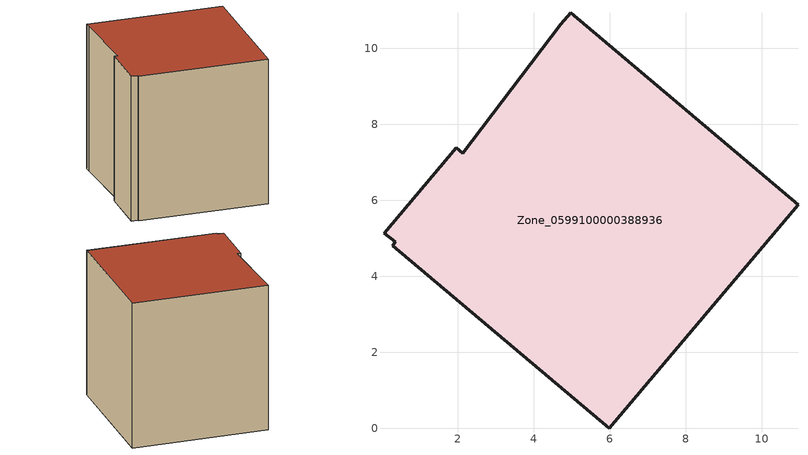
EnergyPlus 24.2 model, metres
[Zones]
Zone_0599100000388936
 floor ground (C_G): 0.37,4.91 0.08,5.14 1.97,7.38 2.14,7.24 4.72,10.63 4.98,10.94 10.95,5.89 5.99,0 0.29,4.81 z0.25
 wall outside (C_F): 10.95,5.89 4.98,10.94 4.72,10.63 2.14,7.24 1.97,7.38 0.08,5.14 0.37,4.91 0.29,4.81 5.99,0 10.95,5.89 z0.25:8.82
 roof outside (C_R): 0.08,5.14 0.37,4.91 0.29,4.81 5.99,0 10.95,5.89 4.98,10.94 4.72,10.63 2.14,7.24 1.97,7.38 z8.82
[BUILDING]
Pand.0599100000388936: North Axis=0; Terrain=City; Loads Convergence Tolerance Value=0.04; Temperature Convergence Tolerance Value=0.4; Solar Distribution=FullExterior; Maximum Number of Warmup Days=25; Minimum Number of Warmup Days=1
[Site:Location]
Rotterdam.The.Hague.AP_ZH_NLD Design_Conditions: Latitude=51.96; Longitude=4.45; Time Zone=1; Elevation=-4.5
[SITE:GROUNDTEMPERATURE:BUILDINGSURFACE]
18, 18, 18, 18, 18, 18, 18, 18, 18, 18, 18, 18
[MATERIAL] Thermal Absorptance=0.9; Solar Absorptance=0.7; Visible Absorptance=0.7
Name | Roughness | Thickness | Conductivity | Density | Specific Heat
G.TC.1992-2005 | MediumSmooth | 0.15 | 0.06 | 540 | 1210
F.TC.1992-2005 | Rough | 0.3 | 0.12 | 1920 | 840
R.TC.1992-2005 | MediumRough | 0.2 | 0.08 | 1500 | 1000
[CONSTRUCTION]
C_G: G.TC.1992-2005
C_F: F.TC.1992-2005
C_R: R.TC.1992-2005
[ZONE]
Zone_0599100000388936: Type=1; Multiplier=1; Ceiling Height=Autocalculate; Volume=Autocalculate; Floor Area=autocalculate; Part of Total Floor Area=Yes
[ZONEINFILTRATION:DESIGNFLOWRATE]
Infil_Zone_0599100000388936: Zone or ZoneList or Space or SpaceList=Zone_0599100000388936; Schedule=AlwaysOn; Design Flow Rate Calculation Method=Flow/Area; Flow Rate per Floor Area=0.0015; Constant Term Coefficient=1; Temperature Term Coefficient=0; Velocity Term Coefficient=0; Velocity Squared Term Coefficient=0
[HVACTEMPLATE:ZONE:IDEALLOADSAIRSYSTEM]
Zone_0599100000388936: Maximum Heating Supply Air Temperature=50; Minimum Cooling Supply Air Temperature=13; Maximum Heating Supply Air Humidity Ratio=0.0156; Minimum Cooling Supply Air Humidity Ratio=0.0077; Heating Limit=NoLimit; Cooling Limit=NoLimit; Dehumidification Control Type=ConstantSensibleHeatRatio; Cooling Sensible Heat Ratio=0.7; Dehumidification Setpoint=60; Humidification Control Type=None; Humidification Setpoint=30; Outdoor Air Method=None; Outdoor Air Flow Rate per Person=0.00944; Outdoor Air Flow Rate per Zone Floor Area=0; Outdoor Air Flow Rate per Zone=0; Demand Controlled Ventilation Type=None; Outdoor Air Economizer Type=NoEconomizer; Heat Recovery Type=None; Sensible Heat Recovery Effectiveness=0.7; Latent Heat Recovery Effectiveness=0.65
[ZONECONTROL:THERMOSTAT]
ThermostatControl_Zone_0599100000388936: Zone or ZoneList=Zone_0599100000388936; Control Type Schedule=DualSetpointControlType; Control 1=Thermostat_Zone_0599100000388936; Temperature Difference Between Cutout And Setpoint=0
[THERMOSTATSETPOINT:DUALSETPOINT]
Thermostat_Zone_0599100000388936: Heating Setpoint Temperature Schedule=HeatingSetpoint_Zone_0599100000388936; Cooling Setpoint Temperature Schedule=CoolingSetpoint_Zone_0599100000388936
[SCHEDULE:COMPACT]
HeatingSetpoint_Zone_0599100000388936: Through: 12/31, For: AllDays, Until: 24:00, 21
CoolingSetpoint_Zone_0599100000388936: Through: 12/31, For: AllDays, Until: 24:00, 24
DualSetpointControlType: Through: 12/31, For: AllDays, Until: 24:00, 4
AlwaysOn: Through: 12/31, For: AllDays, Until: 24:00, 1
